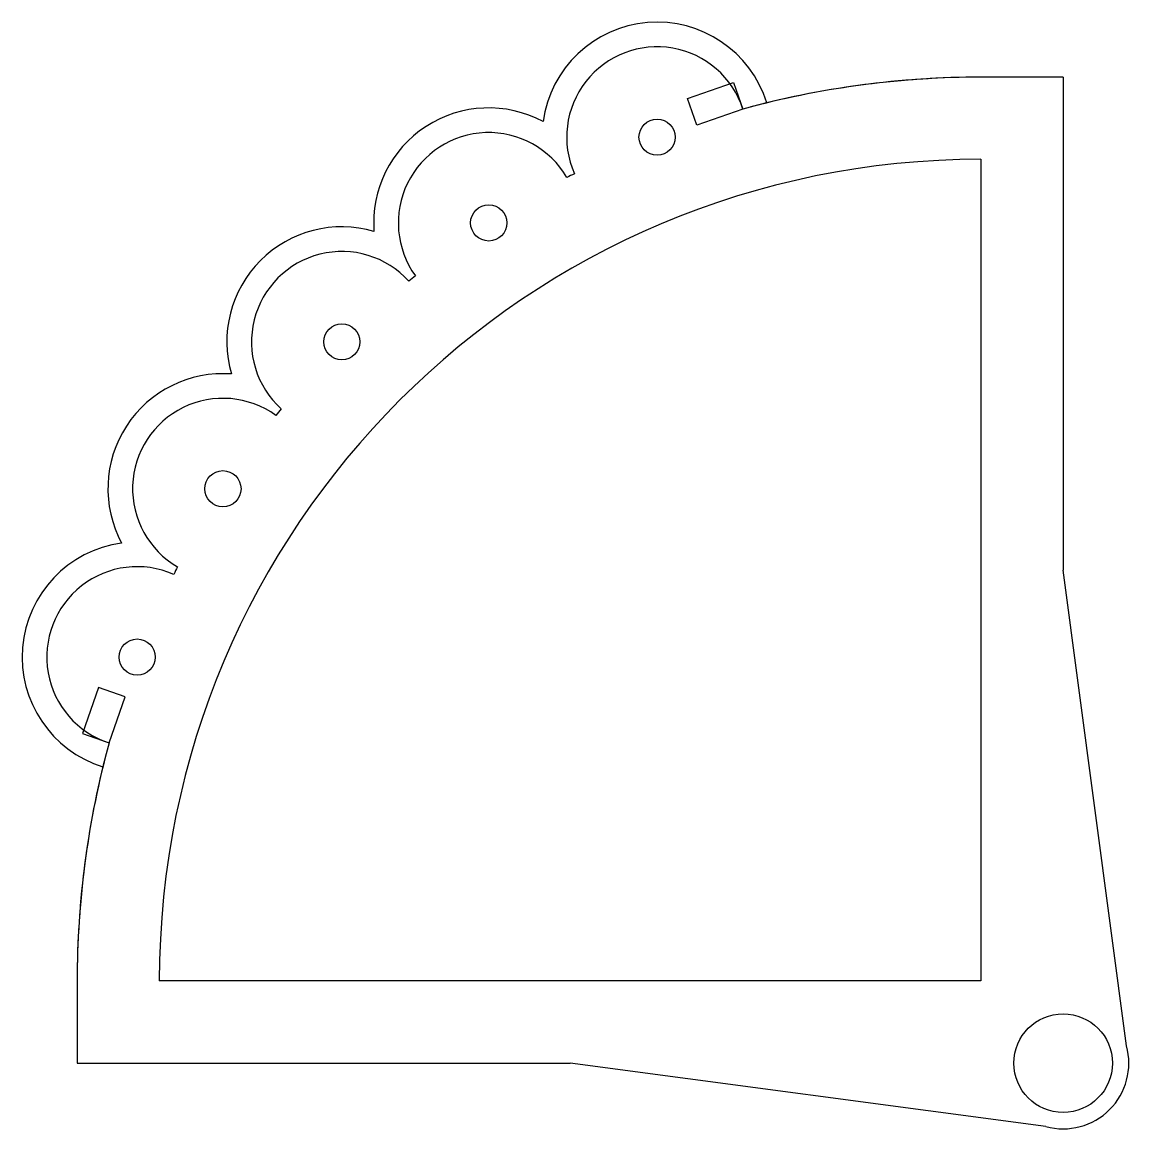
# Model space of a CAD drawing. Header units: millimetres. Extents: x 0 to 67.3, y -3.1 to 64.3.
import ezdxf

# ---------------------------------------------------------------- set-up
doc = ezdxf.new("R2010")
doc.units = ezdxf.units.MM

msp = doc.modelspace()

# ---------------------------------------------------------------- linework, layer by layer
for p, q in [((63.347, 60.905), (58.347, 60.905)), ((63.347, 60.905), (63.347, 30.905)), ((58.347, 55.905), (58.347, 5.905)), ((67.207, 1.953), (63.347, 30.905)), ((3.347, 5.905), (3.347, 0.905)), ((58.347, 5.905), (8.347, 5.905)), ((3.347, 0.905), (33.347, 0.905)), ((62.299, -2.955), (33.347, 0.905))]:
    msp.add_line(p, q)
for points in [[(43.297, 60.579), (43.864, 58.964), (41.058, 57.98), (40.492, 59.596)], [(3.673, 20.955), (5.288, 20.389), (6.272, 23.194), (4.656, 23.761)]]:
    msp.add_lwpolyline(points, close=True)
for centre, radius in [((38.637, 57.252), 1.1), ((28.392, 52.032), 1.1), ((19.456, 44.796), 1.1), ((12.22, 35.86), 1.1), ((7, 25.615), 1.1), ((63.347, 0.905), 3)]:
    msp.add_circle(centre, radius)
for centre, radius, start, end in [((38.637, 57.252), 7, 17.35144, 172.21465), ((38.637, 57.252), 5.5, 18.13402, 203.86598), ((58.347, 5.905), 55, 90, 105.26803), ((58.347, 5.905), 55, 90, 104.74645), ((28.392, 52.032), 7, 61.78535, 184.21465), ((28.392, 52.032), 5.5, 30.13402, 215.86598), ((58.347, 5.905), 50, 90, 180), ((58.347, 5.905), 55, 116.73197, 117.26803), ((19.456, 44.796), 7, 73.78535, 196.21465), ((19.456, 44.796), 5.5, 42.13402, 227.86598), ((58.347, 5.905), 55, 128.73197, 129.26803), ((12.22, 35.86), 7, 85.78535, 208.21465), ((12.22, 35.86), 5.5, 54.13402, 239.86598), ((58.347, 5.905), 55, 140.73197, 141.26803), ((7, 25.615), 7, 97.78535, 252.64856), ((7, 25.615), 5.5, 66.13402, 251.86598), ((58.347, 5.905), 55, 152.73197, 153.26803), ((58.347, 5.905), 55, 164.73197, 180), ((58.347, 5.905), 55, 165.25355, 180), ((63.347, 0.905), 4, 254.81071, 15.18929)]:
    msp.add_arc(centre, radius, start, end)

doc.saveas('drawing.dxf')
